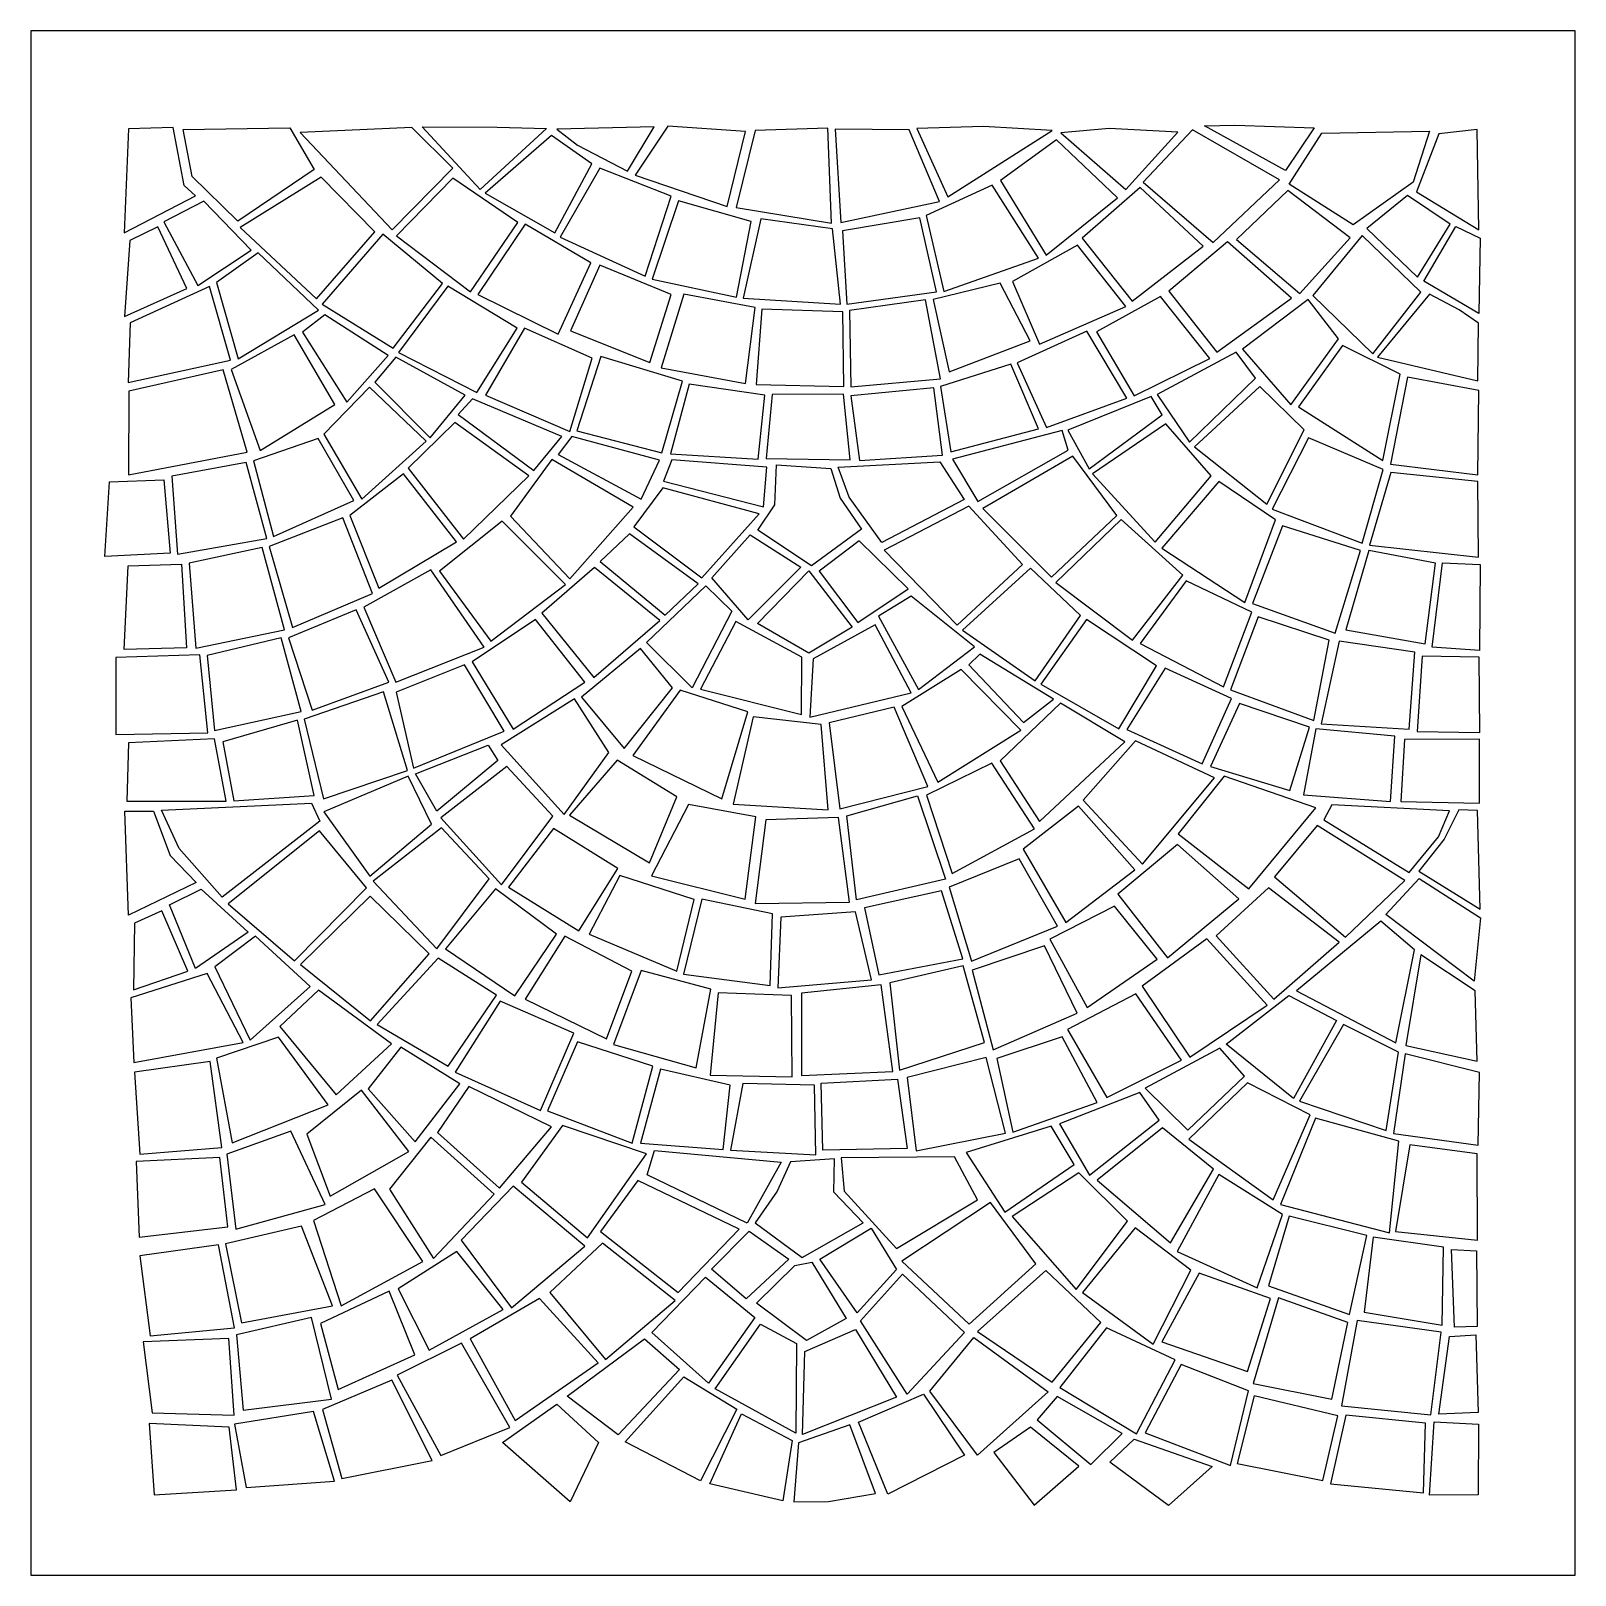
# Model space of a CAD drawing. Header units: metres. Extents: x 1 to 920, y 0 to 920.
# Drawn here: x 580 to 920, y 580 to 920 of the extents above; entities outside this region: 1.
import ezdxf

# ---------------------------------------------------------------- set-up
doc = ezdxf.new("R2010")
doc.units = ezdxf.units.M

msp = doc.modelspace()

# ---------------------------------------------------------------- linework, layer by layer
at = {"color": 8}
msp.add_lwpolyline([(580, 580), (920, 580), (920, 920), (580, 920), (580, 580)], dxfattribs=at)
at = {"color": 0}
for points in [[(601.47, 898.42), (600.51, 875.5), (616.24, 883.68), (613.72, 885.99), (611.35, 898.75)], [(642.39, 889.47), (625.53, 878.09), (615.54, 887.97), (613.5, 898.32), (637.01, 898.64)], [(659.55, 876.16), (672.88, 889.77), (663.86, 898.75), (639.28, 897.61)], [(693.52, 898.54), (678.91, 885.05), (666.13, 898.9), (682.67, 898.8)], [(711.34, 889.13), (717.24, 898.9), (695.77, 898.37), (700.37, 894.82)], [(733.31, 881.36), (737.32, 897.86), (720.24, 899.04), (713.06, 888.23)], [(756.3, 877.68), (755.46, 898.61), (739.46, 898.07), (735.32, 881.09)], [(780.03, 882.4), (773.4, 898.18), (757.07, 898.39), (758.34, 877.79)], [(804.86, 898.07), (789.72, 898.93), (775.05, 898.54), (781.86, 883.48)], [(832.52, 897.73), (817.38, 898.48), (806.75, 897.58), (821.05, 885.09)], [(854.88, 887.18), (835.76, 898.19), (824.92, 886.7), (840.28, 873.42)], [(856.25, 889.24), (838.43, 899.09), (845.09, 899.24), (862.55, 898.68)], [(857.02, 886.22), (864.23, 897.46), (887.93, 897.95), (884.36, 886.72), (871.11, 877.33)], [(898.45, 898.27), (889.97, 897.3), (885.1, 884.56), (898.79, 876.23)], [(695.35, 875.54), (703.54, 890.75), (694.63, 896.99), (680.03, 884.28)], [(819.23, 883.26), (805.8, 896.04), (793.48, 887.09), (803.55, 870.59)], [(642.85, 860.98), (655.74, 875.75), (643.89, 887.78), (626.1, 876.69)], [(676.81, 862.56), (687.18, 877.81), (672.87, 887.58), (660.53, 874.88)], [(715.28, 865.99), (721, 883.63), (705.3, 889.78), (696.52, 874.58)], [(801.83, 869.95), (791.63, 886.05), (777.1, 879.37), (781, 862.65)], [(838.1, 872.58), (824.27, 885.52), (811.5, 874.35), (822.5, 860.5)], [(870.48, 874.43), (856.72, 884.83), (845.48, 874.09), (859.41, 862.18)], [(628.5, 871.74), (618.09, 882.48), (609.26, 877.95), (616.73, 863.95)], [(735.36, 861.37), (738.59, 878), (722.58, 882.6), (716.8, 865.35)], [(883.11, 883.77), (874.12, 876.52), (885.33, 865.78), (892.48, 877.46)], [(696.1, 853.2), (703.32, 868.94), (688.86, 877.44), (678.44, 861.93)], [(758.24, 859.85), (756.52, 876.39), (740.68, 878.65), (736.79, 861.18)], [(779.39, 862.54), (775.74, 878.86), (758.67, 875.96), (759.63, 859.85)], [(607.97, 876.83), (601.79, 873.83), (600.58, 857.08), (614.33, 863.26)], [(659.73, 850.12), (670.63, 864.37), (657.49, 875.23), (644.13, 859.81)], [(873.14, 874.95), (862.23, 861.72), (875.46, 848.92), (886.05, 862.49)], [(893.72, 876.91), (899.12, 874.37), (898.8, 857.81), (886.71, 864.89)], [(643.36, 858.49), (630.05, 871.11), (620.85, 864.61), (625.67, 847.83)], [(821.05, 859.32), (810.42, 872.85), (796.14, 864.79), (802.05, 851.05)], [(857.56, 861.18), (843.47, 873.59), (830.55, 862.69), (841.12, 849.26)], [(716.3, 846.96), (720.96, 861.97), (705.26, 868.39), (698.83, 853.97)], [(623.95, 847.49), (619.31, 863.73), (601.83, 855.73), (601.45, 842.6)], [(678.22, 840.36), (687.1, 854.58), (671.78, 863.81), (660.97, 849.16)], [(800.05, 851.76), (793.4, 864.43), (778.64, 860.89), (782.15, 844.94)], [(737.31, 842.33), (739.46, 859.11), (723.75, 862.06), (718.76, 845.79)], [(780.26, 843.41), (776.95, 860.76), (760.26, 858.44), (760.53, 841.66)], [(839.58, 847.84), (828.71, 861.53), (814.59, 853.75), (822.94, 839.65)], [(861.19, 860.86), (846.76, 849.95), (857.39, 837.65), (867.89, 852.18)], [(887.95, 862.01), (876.48, 848.13), (898.6, 842.96), (898.71, 855.63), (894.45, 858.58)], [(658.7, 848.54), (644.75, 857.47), (639.8, 853.69), (649.58, 838.28)], [(758.96, 841.72), (758.78, 858.17), (740.93, 858.71), (739.7, 842.17)], [(698.69, 831.79), (703.61, 847.91), (688.71, 854.54), (680.11, 839.82)], [(821.33, 839.11), (812.47, 853.88), (797.17, 846.9), (803.61, 832.67)], [(646.93, 837.71), (637.99, 853.09), (624.09, 845.42), (630.48, 827.63)], [(868.75, 850.72), (859.12, 837.23), (877.68, 825.38), (881.47, 844.42)], [(675.6, 839.81), (660.35, 848.13), (655.73, 842.63), (667.91, 830.43)], [(718.9, 827.1), (723.5, 842.9), (705.5, 848.33), (700.21, 831.91)], [(801.87, 832.4), (795.78, 846.6), (780.31, 841.71), (782.54, 827.3)], [(845.39, 849.27), (828.01, 839.93), (835.09, 829.48), (849.66, 843.57)], [(627.6, 827.23), (622.33, 845.35), (601.56, 840.69), (601.47, 822.22)], [(883.06, 843.76), (879.37, 824.58), (898.56, 822.25), (898.78, 840.83)], [(667.03, 829.66), (654.55, 841.54), (644.53, 831.2), (652.9, 816.91)], [(740.13, 825.69), (741.6, 839.78), (724.91, 842.22), (720.8, 826.9)], [(760.39, 825.56), (758.92, 840.05), (743.21, 839.92), (741.87, 825.83)], [(780.74, 826.59), (778.78, 841.39), (760.53, 839.65), (762.41, 825.42)], [(850.55, 841.72), (836.22, 828.4), (852.09, 815.8), (860.31, 832.16)], [(696.93, 830.67), (677.25, 838.99), (674.06, 835.56), (690.7, 823.22)], [(826.63, 839.52), (808.29, 832.09), (813.03, 823.57), (829.11, 835.46)], [(689.63, 822.03), (673.31, 833.74), (663.1, 823.75), (675.24, 808.08)], [(829.86, 833.47), (813.72, 822.47), (827.53, 807.42), (839.9, 822.06)], [(651.07, 816.58), (643.23, 830.25), (629.01, 825.31), (633.41, 808.68)], [(718.41, 825.5), (699.08, 830.69), (696.1, 826.7), (714.39, 816.91)], [(807.08, 832.04), (782.92, 825.71), (788.51, 816.36), (808.37, 827.69)], [(861.3, 830.38), (853.3, 814.7), (873.09, 807.21), (877.74, 823.42)], [(809.44, 826.35), (789.58, 814.86), (804.72, 799.72), (819.12, 813.27)], [(631.94, 808.21), (627.43, 825), (611.02, 821.99), (612.25, 804.79)], [(712.64, 815.17), (694.69, 825.61), (685.59, 813.13), (698.68, 799.33)], [(742.01, 823.95), (721.14, 825.58), (719.3, 820.89), (741.28, 815.18)], [(744.16, 824.48), (756.1, 823.68), (758.16, 817.09), (762.89, 810.3), (751.89, 802.23), (740.04, 810.04), (743.82, 815.63)], [(767.39, 807.35), (760.17, 817.31), (757.71, 823.95), (780.12, 825.15), (785.51, 816.8)], [(610.64, 804.98), (596.3, 804.29), (597.33, 820.7), (609.27, 821.13)], [(673.73, 807.5), (662.03, 822.46), (650.26, 813.33), (656.64, 797.3)], [(841.54, 820.8), (828.97, 806.12), (847.27, 794.18), (854.03, 812.33)], [(879.41, 822.74), (874.74, 806.8), (898.76, 804.1), (898.59, 820.76)], [(740.36, 813.68), (719.13, 819.38), (712.75, 810.82), (727.69, 799.58)], [(655.21, 796.16), (648.66, 812.8), (632.5, 806.48), (637.57, 788.61)], [(786.51, 815.38), (767.87, 805.67), (783.93, 789.18), (798.36, 802.5)], [(697.7, 798.08), (683.74, 812.08), (669.99, 801.08), (681.29, 785.62)], [(705.36, 803.16), (719.64, 791.34), (726.94, 798.22), (711.8, 809.28)], [(820.07, 812.39), (805.69, 798.54), (822.54, 785.87), (833.62, 800.14)], [(855.6, 811.01), (848.99, 793.92), (867.2, 787.39), (872.73, 805.59)], [(635.85, 788.1), (630.92, 806.26), (614.88, 802.77), (616.35, 784.06)], [(749.52, 801.95), (737.92, 790.36), (729.93, 799.55), (738.35, 809.08)], [(773.14, 797.14), (762.4, 807.71), (753.55, 801.01), (762.06, 789.76)], [(613.13, 802.57), (614.29, 784.15), (600.57, 783.77), (601.43, 802.24)], [(874.6, 805.56), (869.53, 788.15), (886.95, 785.01), (889.27, 802.79)], [(890.82, 802.88), (899.07, 802.51), (898.98, 783.55), (888.5, 784.32)], [(679.83, 784.34), (668.06, 801.34), (653.29, 793.1), (660.34, 776.58)], [(718.46, 790.16), (704.07, 801.87), (692.47, 791.77), (703.96, 777.6)], [(751.32, 801.09), (760.85, 788.72), (751.32, 782.97), (739.98, 789.5)], [(800.06, 801.7), (785.14, 788.07), (801.11, 776.91), (811.12, 791.29)], [(734.36, 792.21), (725.57, 775.33), (715.56, 785.32), (728.59, 797.85)], [(834.37, 798.93), (824.26, 785.12), (842.62, 775.56), (848.85, 791.99)], [(658.78, 776.61), (651.64, 792.54), (636.75, 786.38), (641.9, 770.44)], [(787.75, 784.38), (773.79, 795.52), (766.62, 791.12), (775.43, 774.97)], [(701.96, 776.57), (691.11, 790.42), (677.16, 781.08), (686.17, 766.26)], [(749.69, 769.47), (749.77, 782.11), (735.24, 789.97), (727.42, 775.09)], [(773.82, 774.22), (765.88, 789.2), (752.26, 781.77), (751.49, 768.88)], [(812.45, 790.38), (802.33, 776.14), (819.51, 766.31), (827.83, 780.17)], [(850.23, 790.97), (844.13, 774.92), (862.49, 768.15), (865.83, 785.83)], [(639.54, 770.18), (635.11, 786.35), (618.84, 782.5), (620.42, 765.98)], [(868.08, 785.66), (864.11, 767.44), (883.43, 766.22), (884.69, 783.23)], [(618.94, 765.43), (617.19, 782.6), (598.69, 782), (598.73, 765.09)], [(710.62, 762), (721.28, 775.33), (714.24, 784.05), (701.25, 773.31)], [(805.19, 772.84), (788.95, 782.77), (786.51, 780.4), (798.53, 767.7)], [(886.34, 782.3), (885.24, 765.74), (899, 765.54), (898.86, 782.1)], [(684.24, 765.83), (675.44, 780.44), (660.4, 774.42), (664.27, 757.67)], [(797.96, 766.07), (784.86, 779.39), (771.76, 771.26), (779.71, 754.58)], [(829.72, 779.7), (821.33, 766.16), (837.91, 758.63), (844.35, 772.99)], [(662.91, 757.19), (657.67, 774.46), (640.14, 768.44), (644.44, 750.92)], [(697.39, 747.49), (707.25, 761.11), (699.7, 772.92), (683.56, 762.84)], [(732.14, 750.94), (737.83, 770.05), (722.97, 774.86), (712.55, 760.43)], [(820.86, 763.49), (806.69, 771.97), (793.41, 759.28), (802.1, 745.9)], [(846.09, 771.92), (839.74, 758.01), (857.17, 752.73), (861.53, 766.68)], [(755.55, 748.46), (754, 767.25), (739.04, 768.97), (734.61, 749.75)], [(777.45, 753.62), (770.06, 771.1), (755.73, 767.62), (758.13, 748.68)], [(642.37, 751.63), (638.71, 768.25), (622.23, 763.49), (624.71, 750.46)], [(862.88, 766.3), (860.19, 751.79), (879.38, 750.31), (880.33, 764.74)], [(622.99, 750.38), (620.42, 764.12), (601.52, 763.26), (601.09, 750.38)], [(680.7, 762.72), (682.8, 759.33), (669.39, 748.2), (664.7, 756.39)], [(840.62, 755.55), (823.21, 763.66), (811.65, 750.61), (824.75, 736.54)], [(882.47, 764), (881.66, 750.31), (898.93, 749.94), (898.93, 764.03)], [(716.17, 736.82), (722.22, 751.38), (709.11, 759.4), (698.62, 747.3)], [(800.97, 744.28), (791.57, 758.79), (777.21, 751.69), (782.82, 734.5)], [(654.61, 733.91), (668.19, 745.31), (663.08, 755.9), (644.53, 748.09)], [(683.65, 731.98), (694.9, 747.09), (684.76, 758), (670.25, 746.75)], [(862.91, 748.95), (842.75, 755.9), (832.58, 743.2), (848.15, 731.07)], [(759.66, 747.18), (775.23, 751.61), (781.4, 733.22), (761.81, 728.66)], [(600.71, 748.22), (607.02, 748.22), (610.64, 738.42), (616.41, 732.51), (601.51, 725.27)], [(622.08, 729.27), (612.63, 740.01), (608.77, 748.43), (641.75, 749.97), (643.64, 746.02)], [(737.3, 728.81), (739.63, 746.94), (724.8, 749.67), (716.68, 733.97)], [(823.03, 735.25), (810.68, 749.32), (798.44, 739.87), (807.89, 723.66)], [(883.49, 734.73), (889.94, 742.52), (892.35, 748.29), (866.45, 749.63), (864.7, 746.28)], [(898.48, 748.37), (894.37, 748.48), (891.19, 742.04), (885.61, 734.99), (899.1, 726.66)], [(760.27, 728.17), (757.8, 746.83), (741.81, 746.32), (739.44, 727.85)], [(882.51, 732.91), (863.18, 745.05), (853.82, 733.72), (869.41, 720.44)], [(638.01, 715.26), (653.88, 731.29), (643.51, 743.88), (623.44, 727.77)], [(669.36, 717.91), (680.88, 733.29), (670.38, 744.51), (655.36, 732.82)], [(700.61, 721.89), (709.26, 735.55), (695.06, 744.42), (685.13, 731.5)], [(845.98, 728.92), (832.48, 740.84), (819.32, 729.95), (830.22, 715.93)], [(806.07, 722.86), (797.63, 737.74), (782.16, 731.47), (787.09, 715.16)], [(617.52, 731.04), (627.82, 721.59), (616.23, 713.53), (610.54, 727.6)], [(686.56, 707.56), (695.72, 721.09), (682.31, 731.09), (671.32, 717.86)], [(722.24, 712.94), (726.01, 728.76), (709.64, 734.06), (702.91, 721.11)], [(868.02, 719.36), (852.5, 731.3), (840.95, 720.72), (853.63, 706.8)], [(885.67, 733.37), (899.16, 724.69), (897.76, 710.79), (878.29, 725.45)], [(654.74, 702.04), (667.69, 716.79), (654.7, 729.48), (639.35, 714.41)], [(742.76, 709.8), (743.28, 725.63), (727.76, 728.86), (723.66, 712.28)], [(785.16, 715.72), (780.46, 730.64), (763.53, 726.9), (766.73, 712.17)], [(602.81, 723.57), (602.56, 708.88), (614.58, 713), (608.83, 726.23)], [(765.11, 711.1), (761.56, 726.02), (745.14, 724.84), (744.49, 709.27)], [(827.97, 715.61), (818.59, 727.27), (804.31, 720.04), (812.57, 705.01)], [(877.22, 724.01), (858.68, 708.62), (880.55, 697.23), (884.66, 717.67)], [(641.52, 709.58), (629.49, 720.7), (620.53, 713.92), (628.27, 697.77)], [(706.72, 698.07), (712.33, 713), (697.59, 720.7), (688.81, 706.8)], [(810.37, 703.7), (803.18, 718.55), (787.27, 713.22), (791.9, 695.65)], [(852.23, 705.51), (838.92, 720.11), (824.64, 709.7), (835.16, 694.02)], [(671.86, 692.08), (682.48, 707.69), (669.69, 715.8), (656.26, 701.22)], [(789.99, 697.26), (785.24, 714.17), (769.1, 710.39), (771.22, 691.18)], [(886.06, 716.59), (882.73, 696.59), (898.41, 693.19), (898.01, 708.63)], [(626.71, 697.27), (618.79, 712.44), (602.01, 707.07), (602.68, 692.84)], [(726.46, 691.71), (729.73, 709.02), (714.35, 713.14), (708.26, 696.82)], [(659.37, 697), (643.3, 708.77), (634.82, 700.8), (647.21, 685.73)], [(747.63, 689.71), (747.48, 707.62), (731.31, 708.17), (729.55, 690.1)], [(769.76, 690.9), (767.21, 709.96), (749.68, 708.16), (749.68, 690.03)], [(833.32, 693.37), (823.3, 707.97), (808.23, 700.12), (816.86, 685.18)], [(857.97, 684.93), (843.19, 696.89), (856.94, 707.61), (867.45, 702.11)], [(692.17, 682.33), (699.52, 699.31), (683.3, 706.39), (673.44, 690.71)], [(869.02, 701.2), (859.29, 684.32), (878.39, 677.91), (881.1, 695.13)], [(645.45, 683.51), (634.54, 698.46), (620.88, 693.82), (624.32, 675.18)], [(712.39, 675.14), (716.91, 692.08), (700.37, 697.45), (693.71, 682.22)], [(814.78, 684.05), (807.08, 698.54), (792.66, 693.71), (796.2, 677.5)], [(674.47, 688.17), (661.42, 696.24), (654.26, 687.06), (664.6, 675.4)], [(794.59, 677.29), (790.3, 693.93), (772.9, 689.53), (774.94, 673.42)], [(841.77, 696.03), (825.34, 687.22), (834.7, 677.98), (847.18, 689.83)], [(882.56, 694.79), (880.01, 677.22), (898.68, 674.67), (898.94, 690.64)], [(622.04, 674.17), (619.47, 693.1), (602.82, 690.74), (604, 672.66)], [(732.44, 673.7), (733.93, 687.88), (718.59, 691.4), (714.19, 675.13)], [(694.66, 678.72), (676.45, 687.57), (669.49, 677.43), (683.19, 665.16)], [(752.82, 672.52), (752.54, 687.91), (736.77, 688.24), (734.02, 673.56)], [(770.78, 689.17), (772.96, 673.9), (754.34, 673.57), (754, 688.33)], [(847.84, 688.4), (834.92, 675.97), (853.5, 662.61), (861.65, 681.36)], [(663.24, 673.26), (652.77, 686.78), (640.77, 677.06), (645.9, 663.43)], [(824.16, 686.26), (806.44, 679.39), (813.06, 668.03), (828.43, 680.15)], [(862.81, 680.64), (855.11, 661.62), (879.11, 655.37), (881.17, 675.51)], [(644.8, 661.57), (637.22, 677.71), (623.11, 672.66), (625.14, 656.19)], [(715.53, 672.79), (697.06, 678.98), (688.04, 666.52), (702.56, 654.24)], [(804.61, 678.85), (785.93, 673.05), (794.43, 659.88), (809.69, 670.44)], [(829.15, 678.45), (814.78, 666.96), (830.89, 653.15), (840.36, 669.37)], [(682.03, 663.86), (668.03, 676.4), (658.96, 665.01), (668.63, 649.69)], [(745.21, 670.94), (737.69, 657.52), (715.68, 668.12), (717.29, 673.49)], [(883.58, 674.75), (880.42, 655.65), (898.54, 653.73), (898.41, 672.79)], [(623.33, 656.7), (621.59, 671.96), (603.19, 671.08), (603.84, 654.38)], [(739.48, 657.59), (749.81, 649.94), (763.24, 657.59), (756.79, 664.3), (756.93, 671.68), (747.26, 671.01), (744.31, 664.57)], [(783.36, 672.06), (758.37, 671.89), (759.04, 664.51), (770.61, 651.92), (788.4, 662.66)], [(735.95, 656.18), (713.67, 666.92), (705.39, 655.64), (722.53, 642.22)], [(810.73, 668.54), (796.02, 658.98), (810.16, 642.91), (821.44, 657.94)], [(841.52, 668.22), (832.35, 651.25), (849.99, 643.26), (855.55, 659.37)], [(666.28, 649.04), (655.67, 665.07), (642.19, 658.05), (648.34, 639.27)], [(701.96, 652.44), (686.15, 665.66), (674.75, 653.75), (685.81, 638.86)], [(791.26, 662.07), (771.76, 649.11), (786.59, 635.28), (801.25, 648.55)], [(646.41, 639.27), (639.61, 656.81), (622.84, 652.96), (626.36, 635.52)], [(764.98, 656.38), (770.62, 647.26), (761.89, 637.73), (753.71, 649.54)], [(823.16, 656.44), (811.52, 642.23), (827.13, 630.88), (835.41, 647.13)], [(857.05, 659.06), (852.47, 643.66), (870.34, 637.38), (874.13, 654.74)], [(721.85, 640.48), (705.87, 653.07), (694.25, 642.26), (706.55, 627.46)], [(746.86, 649.54), (737.47, 640.81), (729.82, 647.39), (738.14, 655.71)], [(875.55, 654.39), (873.59, 637.89), (890.76, 635.03), (891.03, 652.21)], [(624.83, 634.44), (621.29, 652.69), (604.01, 650.31), (606.25, 632.72)], [(684, 638.48), (673.81, 651.24), (660.85, 643), (667.67, 629.53)], [(892.77, 651.68), (898.27, 651.41), (898.41, 634.76), (893.47, 634.57)], [(751.96, 648.87), (759.48, 636.52), (750.75, 631.69), (739.75, 639.87), (748.2, 648.19)], [(771.89, 646.28), (785.58, 633.4), (772.97, 619.84), (762.63, 635.95)], [(803.47, 647.05), (788.39, 633.65), (804.88, 622.48), (815.56, 635.65)], [(837.22, 646.45), (829.03, 631.39), (847.84, 624.8), (852.9, 640.87)], [(739.41, 636.75), (729.21, 622.26), (716.73, 633.4), (728.54, 645.61)], [(664.5, 628.48), (658.87, 642.49), (643.79, 635.43), (647.67, 620.9)], [(704.91, 626.75), (692.02, 640.92), (676.75, 631.99), (686.64, 614.05)], [(854.72, 641.08), (849.12, 622.16), (866.41, 618.71), (869.97, 635.62)], [(646.2, 618.75), (641.79, 636.69), (625.26, 632.94), (626.72, 616.34)], [(872.01, 636.04), (868.55, 617.29), (888.25, 615.28), (890.48, 633.46)], [(748.54, 630.98), (748.4, 611.25), (730.69, 621.05), (740.62, 635.28)], [(761.56, 634.07), (770.55, 619.17), (749.88, 610.98), (750.42, 629.24)], [(816.82, 634.42), (806.52, 621.28), (823.46, 611.13), (831.94, 627.38)], [(892.34, 632.51), (898.14, 632.89), (898.68, 615.84), (890.02, 615.42)], [(624.74, 615.24), (623.56, 632.07), (604.69, 631.34), (606.69, 615.76)], [(685.44, 612.51), (674.84, 631.04), (660.67, 624.06), (670.24, 606.32)], [(722.82, 625.27), (709.34, 610.86), (698.07, 619.38), (715.09, 632.05)], [(787.59, 632.34), (803.96, 620.39), (788.39, 606.43), (777.92, 620.52)], [(833.25, 626.37), (825.35, 611.31), (844.12, 604.16), (848.07, 620.57)], [(668.35, 605.21), (659.5, 622.91), (644.21, 616.47), (648.46, 601.26)], [(735.45, 616.51), (727.46, 600.79), (710.81, 609.38), (723.77, 623.64)], [(785.57, 606.43), (768.66, 597.84), (762.24, 613.64), (776.5, 619.85)], [(801.54, 614.22), (813.39, 604.32), (820.26, 611.19), (805.97, 619.32)], [(849.35, 619.5), (845.58, 604.54), (864.49, 600.82), (867.72, 615.1)], [(646.88, 600.66), (642.24, 616.04), (624.8, 613.2), (627.4, 599.32)], [(704.99, 609.23), (698.74, 596.17), (683.84, 609.19), (695.79, 617.65)], [(747.61, 609.64), (745.58, 596.37), (729.47, 600.12), (736.44, 615.54)], [(625.26, 598.78), (623.65, 612.6), (606.06, 613.41), (607.14, 597.71)], [(760.28, 613.07), (749, 609.1), (747.99, 596.1), (755.64, 596.23), (765.98, 597.98)], [(792.02, 606.97), (800.93, 595.41), (810.7, 604), (800.07, 612.61)], [(869.54, 615.2), (866.11, 600.07), (886.61, 598.13), (887.04, 613.49)], [(888.98, 613.73), (898.73, 613.26), (898.62, 597.69), (887.94, 597.57)], [(822.92, 609.94), (840.1, 603.9), (830.44, 595.31), (817.55, 604.84)]]:
    msp.add_lwpolyline(points, close=True, dxfattribs=at)

# ---------------------------------------------------------------- texts
msp.add_text('Grid Box C3 - #000000', height=10).set_placement((0, 0))

doc.saveas('drawing.dxf')
